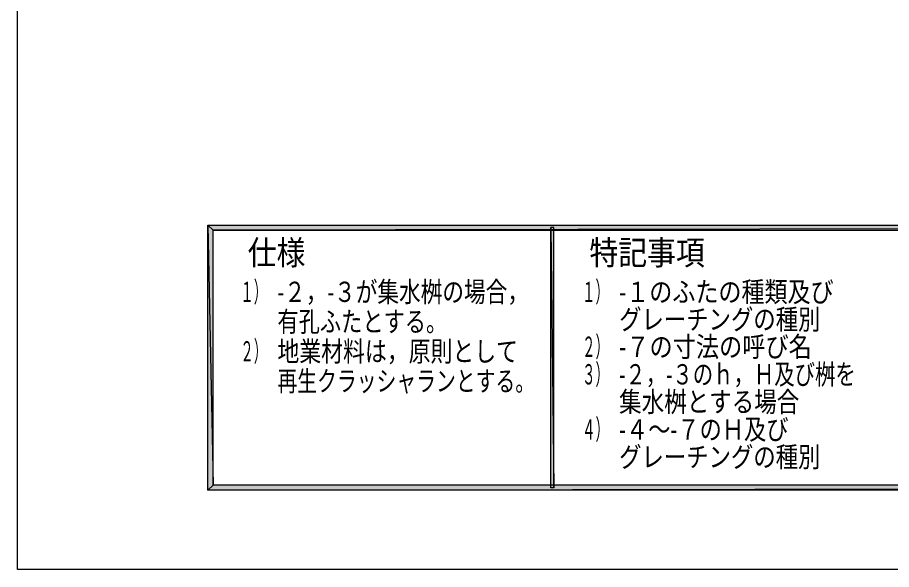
# Model space of a CAD drawing. Header units: millimetres. Extents: x 0 to 420, y 0 to 297.
# Drawn here: x 0.2 to 117.8, y 0 to 74.2 of the extents above; entities that cross this region are included whole.
import ezdxf
from ezdxf.enums import TextEntityAlignment as Align

# ---------------------------------------------------------------- set-up
doc = ezdxf.new("R2010")
doc.units = ezdxf.units.MM
doc.styles.add('kst32b', font='NotoSansJP-Variable.ttf')

msp = doc.modelspace()

# ---------------------------------------------------------------- hatches: boundary and pattern name
h = msp.add_hatch(color=7)
h.paths.add_polyline_path([(393.83, 11.35), (394.53, 10.65), (393.83, 45.64), (393.83, 11.35)])
h.paths.add_polyline_path([(394.53, 10.65), (393.83, 45.64), (394.53, 46.33), (394.53, 10.65)])
h.paths.add_polyline_path([(393.83, 45.64), (394.53, 46.33), (26.52, 45.64), (393.83, 45.64)])
h.paths.add_polyline_path([(394.53, 46.33), (26.52, 45.64), (25.82, 46.33), (394.53, 46.33)])
h.paths.add_polyline_path([(26.52, 45.64), (25.82, 46.33), (26.52, 11.35), (26.52, 45.64)])
h.paths.add_polyline_path([(25.82, 46.33), (26.52, 11.35), (25.82, 10.65), (25.82, 46.33)])
h.paths.add_polyline_path([(26.52, 11.35), (25.82, 10.65), (393.83, 11.35), (26.52, 11.35)])
h.paths.add_polyline_path([(25.82, 10.65), (393.83, 11.35), (394.53, 10.65), (25.82, 10.65)])
h = msp.add_hatch(color=7)
h.paths.add_polyline_path([(72.37, 46), (71.99, 46), (72.37, 10.99), (72.37, 46)])
h.paths.add_polyline_path([(71.99, 46), (72.37, 10.99), (71.99, 10.99), (71.99, 46)])

# ---------------------------------------------------------------- linework, layer by layer
at = {"lineweight": 13}
msp.add_lwpolyline([(0.19, 0), (0.19, 296.97), (420.16, 296.97), (420.16, 0)], close=True, dxfattribs=at)
at = {"lineweight": 0}
for points in [[(394.53, 46.33), (26.52, 45.64), (25.82, 46.33)], [(26.52, 45.64), (25.82, 46.33), (26.52, 11.35)], [(25.82, 46.33), (26.52, 11.35), (25.82, 10.65)], [(393.83, 45.64), (394.53, 46.33), (26.52, 45.64)], [(72.37, 46), (71.99, 46), (72.37, 10.99)], [(71.99, 46), (72.37, 10.99), (71.99, 10.99)], [(26.52, 11.35), (25.82, 10.65), (393.83, 11.35)], [(25.82, 10.65), (393.83, 11.35), (394.53, 10.65)]]:
    msp.add_lwpolyline(points, close=True, dxfattribs=at)

# ---------------------------------------------------------------- texts
at = {"style": 'kst32b'}
for s, height, p, p2 in [('仕様', 3.273, (31.18, 40.98), (38.94, 40.98)), ('特記事項', 3.273, (77.17, 40.98), (92.7, 40.98)), ('１）', 2.728, (30.18, 35.98), (33.81, 35.98)), ('-２，-３が集水桝の場合，', 2.7278, (35.18, 35.98), (69.03, 35.98)), ('１）', 2.728, (76.18, 35.98), (79.8, 35.98)), ('-１のふたの種類及び', 2.728, (81.17, 35.98), (110.04, 35.98)), ('グレーチングの種別', 2.728, (81.17, 32.28), (108.26, 32.28)), ('有孔ふたとする。', 2.728, (35.18, 31.98), (58.03, 31.98)), ('２）', 2.728, (76.18, 28.6), (79.8, 28.6)), ('２）', 2.728, (30.18, 27.98), (33.81, 27.98)), ('地業材料は，原則として', 2.7278, (35.18, 27.98), (67.56, 27.98)), ('-７の寸法の呼び名', 2.728, (81.17, 28.6), (107.11, 28.6)), ('再生クラッシャランとする。', 2.7278, (35.18, 23.98), (69.86, 23.98)), ('３）', 2.728, (76.18, 24.89), (79.8, 24.89)), ('-２，-３のｈ，Ｈ及び桝を', 2.7278, (81.17, 24.89), (113.01, 24.89)), ('集水桝とする場合', 2.728, (81.17, 21.19), (105.41, 21.19)), ('４）', 2.728, (76.18, 17.48), (79.8, 17.48)), ('-４～-７のＨ及び', 2.728, (81.17, 17.48), (103.97, 17.48)), ('グレーチングの種別', 2.728, (81.17, 13.78), (108.26, 13.78))]:
    msp.add_text(s, height=height, dxfattribs=at).set_placement(p, p2, align=Align.FIT)

doc.saveas('drawing.dxf')
